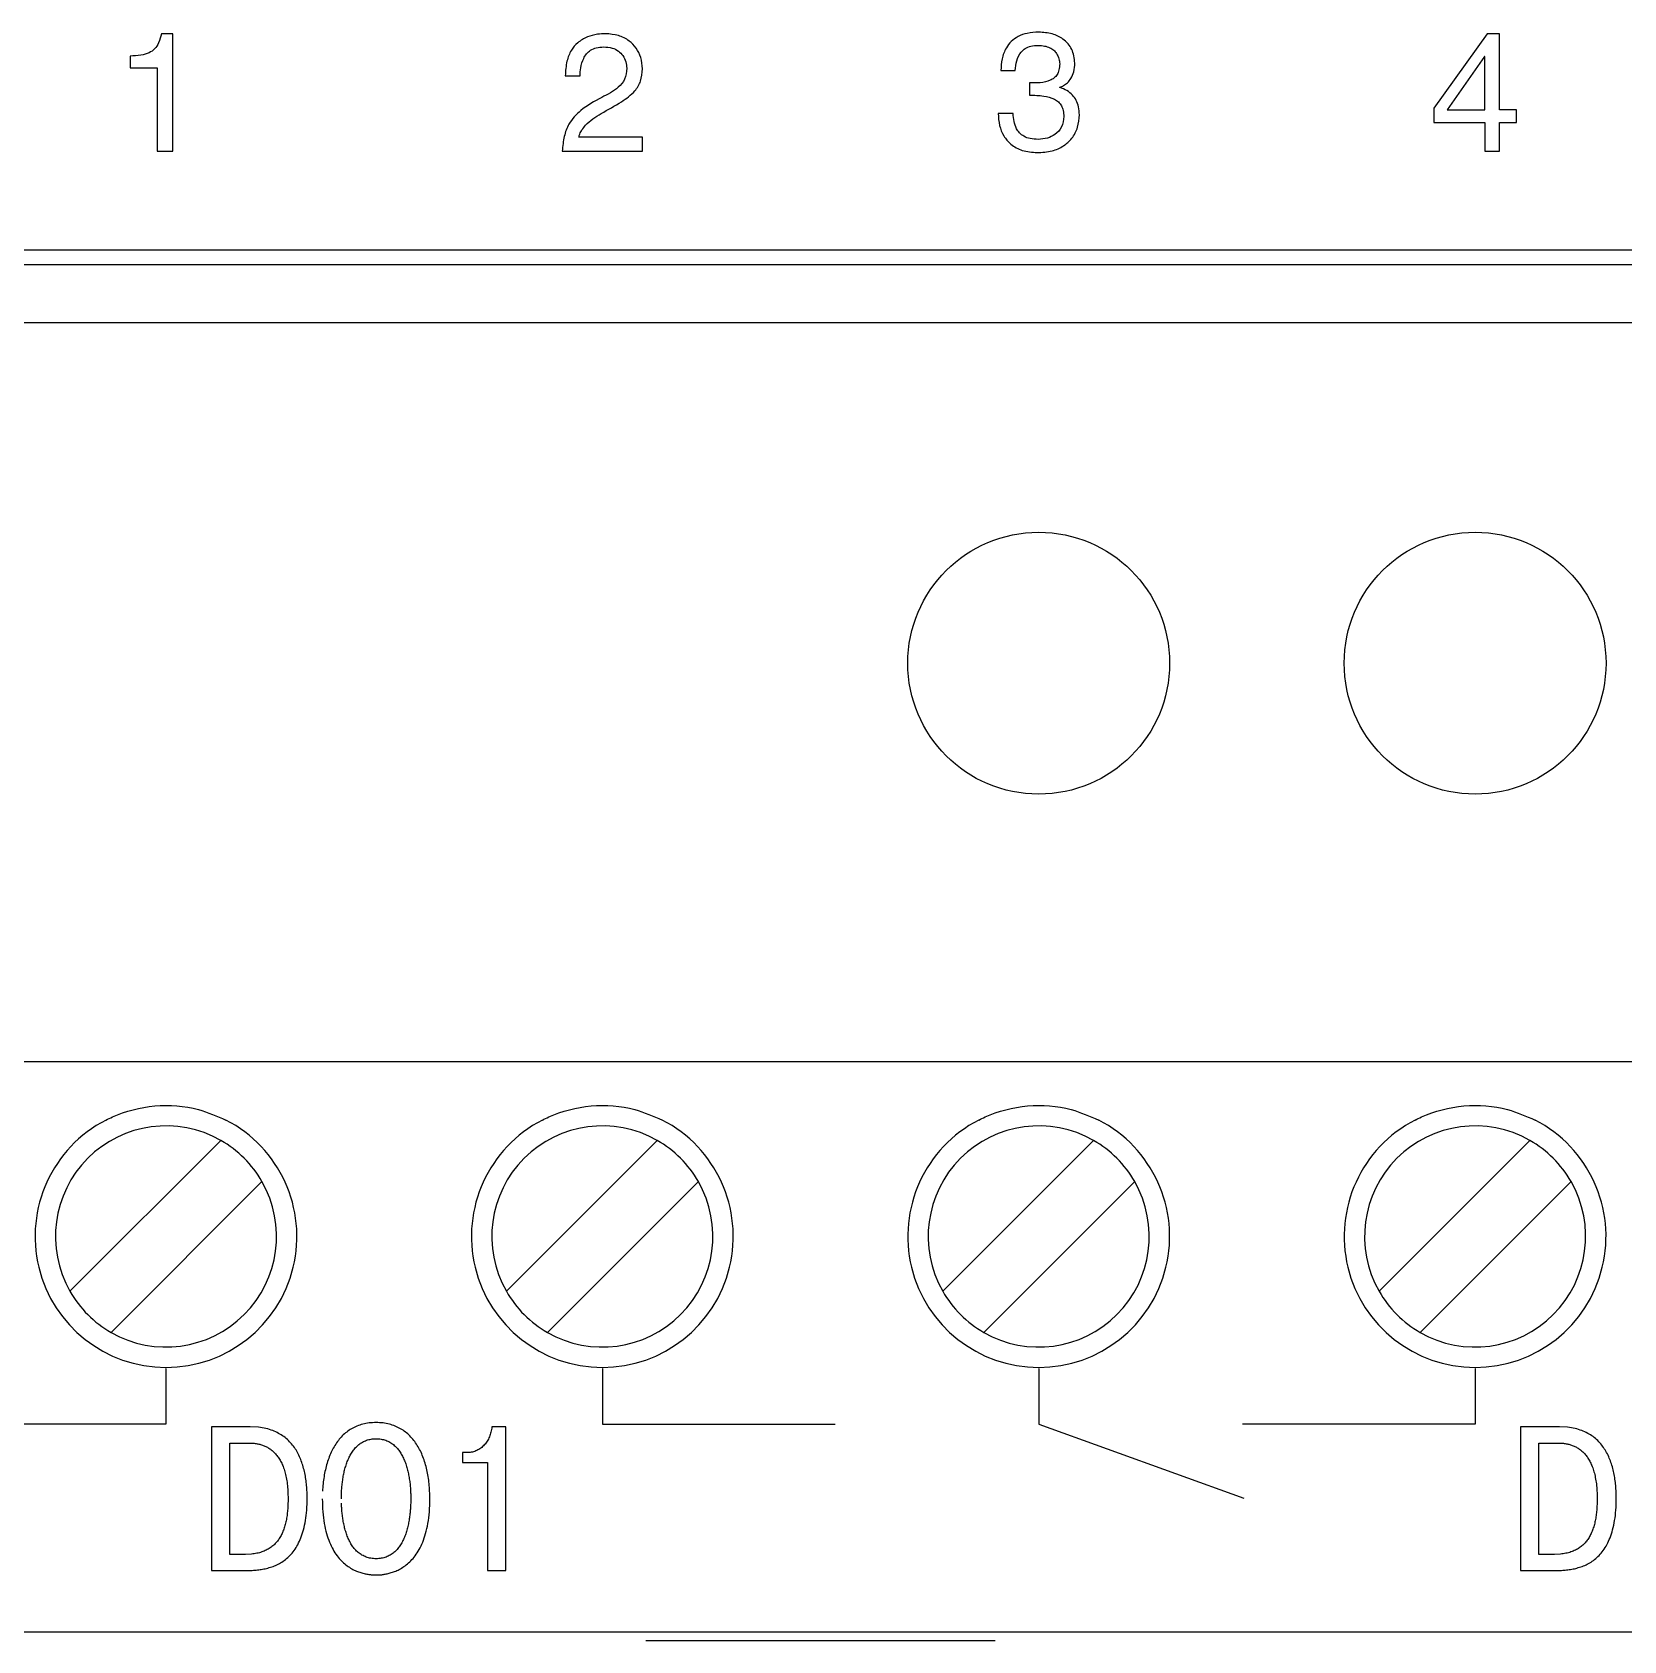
# Model space of a CAD drawing. Header units: millimetres. Extents: x 3520 to 8864, y 403 to 1747.
# Drawn here: x 7168.48 to 7195.84, y 1162.3 to 1189.94 of the extents above; entities that cross this region are included whole.
import ezdxf
from ezdxf.lldxf.tags import DXFTag

# ---------------------------------------------------------------- set-up
doc = ezdxf.new("R2010")
doc.units = ezdxf.units.MM
tags = doc.linetypes.add('New Line1', pattern=[0.8, 0.5, -0.3]).pattern_tags.tags
tags[6:7] = [DXFTag(74, 4), DXFTag(75, 0), DXFTag(340, '0'), DXFTag(46, 1.0), DXFTag(50, 0.0), DXFTag(44, 0.0), DXFTag(45, 0.0)]
tags[4:5] = [DXFTag(74, 4), DXFTag(75, 0), DXFTag(340, '0'), DXFTag(46, 1.0), DXFTag(50, 0.0), DXFTag(44, 0.0), DXFTag(45, 0.0)]

msp = doc.modelspace()

# ---------------------------------------------------------------- linework, layer by layer
for p, q in [((7170.903, 1189.918, 1518.358), (7170.707, 1189.918, 1518.358)), ((7170.903, 1187.902, 1518.358), (7170.903, 1189.918, 1518.358)), ((7193.494, 1189.918, 1518.358), (7192.573, 1188.639, 1518.358)), ((7193.701, 1189.918, 1518.358), (7193.494, 1189.918, 1518.358)), ((7193.701, 1188.611, 1518.358), (7193.701, 1189.918, 1518.358)), ((7170.166, 1189.533, 1518.358), (7170.166, 1189.331, 1518.358)), ((7193.446, 1189.524, 1518.358), (7192.802, 1188.611, 1518.358)), ((7193.451, 1189.524, 1518.358), (7193.446, 1189.524, 1518.358)), ((7193.451, 1188.611, 1518.358), (7193.451, 1189.524, 1518.358)), ((7170.166, 1189.331, 1518.358), (7170.633, 1189.331, 1518.358)), ((7170.633, 1189.331, 1518.358), (7170.633, 1187.902, 1518.358)), ((7177.647, 1189.195, 1518.358), (7177.9, 1189.195, 1518.358)), ((7185.135, 1189.285, 1518.358), (7185.381, 1189.285, 1518.358)), ((7185.628, 1189.072, 1518.358), (7185.628, 1188.862, 1518.358)), ((7186.147, 1188.992, 1518.358), (7186.147, 1188.998, 1518.358)), ((7192.573, 1188.639, 1518.358), (7192.573, 1188.393, 1518.358)), ((7192.802, 1188.611, 1518.358), (7193.451, 1188.611, 1518.358)), ((7193.996, 1188.611, 1518.358), (7193.701, 1188.611, 1518.358)), ((7193.996, 1188.393, 1518.358), (7193.996, 1188.611, 1518.358)), ((7185.344, 1188.547, 1518.358), (7185.087, 1188.547, 1518.358)), ((7192.573, 1188.393, 1518.358), (7193.451, 1188.393, 1518.358)), ((7193.451, 1188.393, 1518.358), (7193.451, 1187.902, 1518.358)), ((7193.701, 1187.902, 1518.358), (7193.701, 1188.393, 1518.358)), ((7193.701, 1188.393, 1518.358), (7193.996, 1188.393, 1518.358)), ((7178.972, 1188.14, 1518.358), (7177.88, 1188.14, 1518.358)), ((7178.972, 1187.902, 1518.358), (7178.972, 1188.14, 1518.358)), ((7170.633, 1187.902, 1518.358), (7170.903, 1187.902, 1518.358)), ((7177.596, 1187.902, 1518.358), (7178.972, 1187.902, 1518.358)), ((7193.451, 1187.902, 1518.358), (7193.701, 1187.902, 1518.358)), ((7165.934, 1186.203, 1518.358), (7230.634, 1186.203, 1518.358)), ((7130.534, 1185.952, 1518.358), (7233.534, 1185.952, 1518.358)), ((7234.534, 1184.952, 1518.358), (7129.534, 1184.952, 1518.358)), ((7234.534, 1172.252, 1518.358), (7147.034, 1172.252, 1518.358)), ((7171.727, 1170.902, 1518.358), (7169.134, 1168.31, 1518.358)), ((7179.227, 1170.902, 1518.358), (7176.634, 1168.31, 1518.358)), ((7186.727, 1170.902, 1518.358), (7184.134, 1168.31, 1518.358)), ((7194.227, 1170.902, 1518.358), (7191.634, 1168.31, 1518.358)), ((7169.841, 1167.602, 1518.358), (7172.434, 1170.195, 1518.358)), ((7177.341, 1167.602, 1518.358), (7179.934, 1170.195, 1518.358)), ((7184.841, 1167.602, 1518.358), (7187.434, 1170.195, 1518.358)), ((7192.341, 1167.602, 1518.358), (7194.934, 1170.195, 1518.358)), ((7170.784, 1166.982, 1518.358), (7170.784, 1166.024, 1518.358)), ((7178.284, 1166.982, 1518.358), (7178.284, 1166.024, 1518.358)), ((7185.784, 1166.982, 1518.358), (7185.784, 1166.024, 1518.358)), ((7193.284, 1166.982, 1518.358), (7193.284, 1166.024, 1518.358)), ((7170.784, 1166.024, 1518.358), (7166.784, 1166.024, 1518.358)), ((7171.566, 1165.98, 1518.358), (7171.566, 1163.51, 1518.358)), ((7172.233, 1165.98, 1518.358), (7171.566, 1165.98, 1518.358)), ((7172.375, 1165.973, 1518.358), (7172.233, 1165.98, 1518.358)), ((7176.625, 1165.98, 1518.358), (7176.385, 1165.98, 1518.358)), ((7176.625, 1163.51, 1518.358), (7176.625, 1165.98, 1518.358)), ((7178.284, 1166.024, 1518.358), (7182.284, 1166.024, 1518.358)), ((7185.784, 1166.024, 1518.358), (7189.312, 1164.753, 1518.358)), ((7193.284, 1166.024, 1518.358), (7189.284, 1166.024, 1518.358)), ((7194.733, 1165.98, 1518.358), (7194.066, 1165.98, 1518.358)), ((7194.066, 1165.98, 1518.358), (7194.066, 1163.51, 1518.358)), ((7194.875, 1165.973, 1518.358), (7194.733, 1165.98, 1518.358)), ((7171.88, 1163.789, 1518.358), (7171.88, 1165.701, 1518.358)), ((7171.88, 1165.701, 1518.358), (7172.222, 1165.701, 1518.358)), ((7194.38, 1163.789, 1518.358), (7194.38, 1165.701, 1518.358)), ((7194.38, 1165.701, 1518.358), (7194.722, 1165.701, 1518.358)), ((7175.88, 1165.539, 1518.358), (7175.88, 1165.366, 1518.358)), ((7175.968, 1165.539, 1518.358), (7175.88, 1165.539, 1518.358)), ((7175.88, 1165.366, 1518.358), (7176.311, 1165.366, 1518.358)), ((7176.011, 1165.541, 1518.358), (7175.968, 1165.539, 1518.358)), ((7176.311, 1165.366, 1518.358), (7176.311, 1163.51, 1518.358)), ((7172.148, 1163.789, 1518.358), (7171.88, 1163.789, 1518.358)), ((7172.252, 1163.794, 1518.358), (7172.148, 1163.789, 1518.358)), ((7194.648, 1163.789, 1518.358), (7194.38, 1163.789, 1518.358)), ((7194.752, 1163.794, 1518.358), (7194.648, 1163.789, 1518.358)), ((7171.566, 1163.51, 1518.358), (7172.141, 1163.51, 1518.358)), ((7176.311, 1163.51, 1518.358), (7176.625, 1163.51, 1518.358)), ((7194.066, 1163.51, 1518.358), (7194.641, 1163.51, 1518.358)), ((7234.534, 1162.452, 1518.358), (7129.534, 1162.452, 1518.358))]:
    msp.add_line(p, q)
at = {"linetype": 'New Line1', "lineweight": 25, "ltscale": 5}
msp.add_line((7185.034, 1162.304, 1518.358), (7179.034, 1162.304, 1518.358), dxfattribs=at)
for centre in [(7185.784, 1179.102, 1518.358), (7193.284, 1179.102, 1518.358)]:
    msp.add_circle(centre, 2.25)
for centre, radius, start, end in [((7170.784, 1169.252, 1518.358), 2.25, 117.266, 62.734), ((7170.784, 1169.252, 1518.358), 1.9, 60.2575, 209.7425), ((7178.284, 1169.252, 1518.358), 2.25, 117.266, 62.734), ((7178.284, 1169.252, 1518.358), 1.9, 60.2575, 209.7425), ((7185.784, 1169.252, 1518.358), 2.25, 117.266, 62.734), ((7185.784, 1169.252, 1518.358), 1.9, 60.2575, 209.7425), ((7193.284, 1169.252, 1518.358), 2.25, 117.266, 62.734), ((7193.284, 1169.252, 1518.358), 1.9, 60.2575, 209.7425), ((7170.784, 1169.252, 1518.358), 1.9, 29.7425, 60.2575), ((7178.284, 1169.252, 1518.358), 1.9, 29.7425, 60.2575), ((7185.784, 1169.252, 1518.358), 1.9, 29.7425, 60.2575), ((7193.284, 1169.252, 1518.358), 1.9, 29.7425, 60.2575), ((7170.784, 1169.252, 1518.358), 1.9, 240.2575, 29.7425), ((7178.284, 1169.252, 1518.358), 1.9, 240.2575, 29.7425), ((7185.784, 1169.252, 1518.358), 1.9, 240.2575, 29.7425), ((7193.284, 1169.252, 1518.358), 1.9, 240.2575, 29.7425), ((7170.784, 1169.252, 1518.358), 1.9, 209.7425, 240.2575), ((7178.284, 1169.252, 1518.358), 1.9, 209.7425, 240.2575), ((7185.784, 1169.252, 1518.358), 1.9, 209.7425, 240.2575), ((7193.284, 1169.252, 1518.358), 1.9, 209.7425, 240.2575)]:
    msp.add_arc(centre, radius, start, end)
for points, knots in [([(7185.784, 1189.945, 1518.358), (7185.717, 1189.941, 1518.358), (7185.595, 1189.936, 1518.358), (7185.432, 1189.878, 1518.358), (7185.309, 1189.791, 1518.358), (7185.209, 1189.661, 1518.358), (7185.145, 1189.488, 1518.358), (7185.138, 1189.352, 1518.358), (7185.135, 1189.285, 1518.358)], [0, 0, 0, 0, 0.190292, 0.347545, 0.484758, 0.612781, 0.80882, 1, 1, 1, 1]), ([(7186.405, 1189.415, 1518.358), (7186.395, 1189.496, 1518.358), (7186.376, 1189.657, 1518.358), (7186.216, 1189.833, 1518.358), (7186.009, 1189.93, 1518.358), (7185.863, 1189.939, 1518.358), (7185.784, 1189.945, 1518.358)], [0, 0, 0, 0, 0.263856, 0.520303, 0.742307, 1, 1, 1, 1]), ([(7170.707, 1189.918, 1518.358), (7170.692, 1189.865, 1518.358), (7170.667, 1189.772, 1518.358), (7170.596, 1189.655, 1518.358), (7170.488, 1189.579, 1518.358), (7170.341, 1189.545, 1518.358), (7170.229, 1189.537, 1518.358), (7170.166, 1189.533, 1518.358)], [0, 0, 0, 0, 0.223093, 0.392626, 0.543094, 0.742895, 1, 1, 1, 1]), ([(7178.342, 1189.918, 1518.358), (7178.294, 1189.916, 1518.358), (7178.187, 1189.912, 1518.358), (7178.019, 1189.868, 1518.358), (7177.861, 1189.776, 1518.358), (7177.738, 1189.629, 1518.358), (7177.66, 1189.432, 1518.358), (7177.652, 1189.28, 1518.358), (7177.647, 1189.195, 1518.358)], [0, 0, 0, 0, 0.127107, 0.281281, 0.451577, 0.600858, 0.777309, 1, 1, 1, 1]), ([(7177.9, 1189.195, 1518.358), (7177.903, 1189.241, 1518.358), (7177.91, 1189.343, 1518.358), (7177.946, 1189.473, 1518.358), (7178.01, 1189.575, 1518.358), (7178.083, 1189.64, 1518.358), (7178.185, 1189.684, 1518.358), (7178.263, 1189.689, 1518.358), (7178.306, 1189.691, 1518.358)], [0, 0, 0, 0, 0.188814, 0.425259, 0.549507, 0.679395, 0.824543, 1, 1, 1, 1]), ([(7178.306, 1189.691, 1518.358), (7178.355, 1189.688, 1518.358), (7178.445, 1189.682, 1518.358), (7178.56, 1189.627, 1518.358), (7178.643, 1189.543, 1518.358), (7178.693, 1189.439, 1518.358), (7178.7, 1189.362, 1518.358), (7178.703, 1189.325, 1518.358)], [0, 0, 0, 0, 0.242566, 0.442362, 0.619776, 0.815682, 1, 1, 1, 1]), ([(7178.972, 1189.314, 1518.358), (7178.967, 1189.38, 1518.358), (7178.958, 1189.506, 1518.358), (7178.874, 1189.674, 1518.358), (7178.742, 1189.808, 1518.358), (7178.559, 1189.901, 1518.358), (7178.416, 1189.912, 1518.358), (7178.342, 1189.918, 1518.358)], [0, 0, 0, 0, 0.201883, 0.385034, 0.561686, 0.773852, 1, 1, 1, 1]), ([(7185.381, 1189.285, 1518.358), (7185.387, 1189.341, 1518.358), (7185.397, 1189.454, 1518.358), (7185.461, 1189.59, 1518.358), (7185.554, 1189.67, 1518.358), (7185.654, 1189.712, 1518.358), (7185.73, 1189.716, 1518.358), (7185.772, 1189.718, 1518.358)], [0, 0, 0, 0, 0.258221, 0.515467, 0.65484, 0.810837, 1, 1, 1, 1]), ([(7185.772, 1189.718, 1518.358), (7185.81, 1189.716, 1518.358), (7185.88, 1189.713, 1518.358), (7185.972, 1189.683, 1518.358), (7186.042, 1189.638, 1518.358), (7186.098, 1189.574, 1518.358), (7186.136, 1189.493, 1518.358), (7186.142, 1189.43, 1518.358), (7186.144, 1189.401, 1518.358)], [0, 0, 0, 0, 0.207222, 0.377829, 0.523751, 0.654458, 0.839927, 1, 1, 1, 1]), ([(7186.144, 1189.401, 1518.358), (7186.142, 1189.365, 1518.358), (7186.139, 1189.301, 1518.358), (7186.105, 1189.216, 1518.358), (7186.051, 1189.154, 1518.358), (7185.9, 1189.068, 1518.358), (7185.75, 1189.07, 1518.358), (7185.628, 1189.072, 1518.358)], [0, 0, 0, 0, 0.1502687, 0.2731589, 0.3833169, 0.4932705, 1, 1, 1, 1]), ([(7186.147, 1188.998, 1518.358), (7186.169, 1189.007, 1518.358), (7186.216, 1189.025, 1518.358), (7186.282, 1189.076, 1518.358), (7186.345, 1189.155, 1518.358), (7186.396, 1189.27, 1518.358), (7186.402, 1189.364, 1518.358), (7186.405, 1189.415, 1518.358)], [0, 0, 0, 0, 0.135284, 0.291356, 0.467863, 0.708324, 1, 1, 1, 1]), ([(7178.263, 1188.548, 1518.358), (7178.381, 1188.613, 1518.358), (7178.586, 1188.724, 1518.358), (7178.83, 1188.901, 1518.358), (7178.958, 1189.106, 1518.358), (7178.967, 1189.243, 1518.358), (7178.972, 1189.314, 1518.358)], [0, 0, 0, 0, 0.365868, 0.632985, 0.808648, 1, 1, 1, 1]), ([(7178.703, 1189.325, 1518.358), (7178.696, 1189.26, 1518.358), (7178.685, 1189.136, 1518.358), (7178.526, 1188.951, 1518.358), (7178.374, 1188.874, 1518.358), (7178.274, 1188.824, 1518.358)], [0, 0, 0, 0, 0.2723401, 0.5222291, 1, 1, 1, 1]), ([(7185.628, 1188.862, 1518.358), (7185.709, 1188.861, 1518.358), (7185.854, 1188.858, 1518.358), (7186.026, 1188.817, 1518.358), (7186.126, 1188.75, 1518.358), (7186.179, 1188.681, 1518.358), (7186.21, 1188.593, 1518.358), (7186.213, 1188.528, 1518.358), (7186.215, 1188.493, 1518.358)], [0, 0, 0, 0, 0.30565, 0.548332, 0.652911, 0.755654, 0.867649, 1, 1, 1, 1]), ([(7186.482, 1188.524, 1518.358), (7186.479, 1188.57, 1518.358), (7186.475, 1188.656, 1518.358), (7186.434, 1188.773, 1518.358), (7186.366, 1188.87, 1518.358), (7186.268, 1188.947, 1518.358), (7186.188, 1188.977, 1518.358), (7186.147, 1188.992, 1518.358)], [0, 0, 0, 0, 0.222253, 0.413258, 0.587659, 0.789283, 1, 1, 1, 1]), ([(7178.274, 1188.824, 1518.358), (7178.149, 1188.756, 1518.358), (7177.933, 1188.638, 1518.358), (7177.709, 1188.398, 1518.358), (7177.617, 1188.147, 1518.358), (7177.603, 1187.987, 1518.358), (7177.596, 1187.902, 1518.358)], [0, 0, 0, 0, 0.3498872, 0.6051245, 0.790512, 1, 1, 1, 1]), ([(7177.88, 1188.14, 1518.358), (7177.885, 1188.159, 1518.358), (7177.896, 1188.203, 1518.358), (7177.936, 1188.272, 1518.358), (7178.042, 1188.409, 1518.358), (7178.167, 1188.488, 1518.358), (7178.263, 1188.548, 1518.358)], [0, 0, 0, 0, 0.098441, 0.23739, 0.416032, 1, 1, 1, 1]), ([(7185.087, 1188.547, 1518.358), (7185.091, 1188.477, 1518.358), (7185.099, 1188.343, 1518.358), (7185.175, 1188.158, 1518.358), (7185.306, 1188.004, 1518.358), (7185.509, 1187.893, 1518.358), (7185.671, 1187.882, 1518.358), (7185.758, 1187.875, 1518.358)], [0, 0, 0, 0, 0.196276, 0.375316, 0.547078, 0.75782, 1, 1, 1, 1]), ([(7185.775, 1188.102, 1518.358), (7185.728, 1188.104, 1518.358), (7185.644, 1188.108, 1518.358), (7185.533, 1188.148, 1518.358), (7185.453, 1188.208, 1518.358), (7185.364, 1188.334, 1518.358), (7185.353, 1188.456, 1518.358), (7185.344, 1188.547, 1518.358)], [0, 0, 0, 0, 0.197832, 0.356831, 0.492994, 0.619634, 1, 1, 1, 1]), ([(7185.758, 1187.875, 1518.358), (7185.845, 1187.88, 1518.358), (7186.003, 1187.89, 1518.358), (7186.211, 1187.979, 1518.358), (7186.366, 1188.12, 1518.358), (7186.464, 1188.309, 1518.358), (7186.476, 1188.452, 1518.358), (7186.482, 1188.524, 1518.358)], [0, 0, 0, 0, 0.2364731, 0.4330296, 0.6075549, 0.8034782, 1, 1, 1, 1]), ([(7186.215, 1188.493, 1518.358), (7186.207, 1188.432, 1518.358), (7186.193, 1188.313, 1518.358), (7186.076, 1188.184, 1518.358), (7185.93, 1188.113, 1518.358), (7185.829, 1188.106, 1518.358), (7185.775, 1188.102, 1518.358)], [0, 0, 0, 0, 0.2756553, 0.5374115, 0.7564141, 1, 1, 1, 1]), ([(7169.753, 1171.252, 1518.358), (7169.79, 1171.27, 1518.358), (7170.051, 1171.399, 1518.358), (7170.587, 1171.534, 1518.358), (7171.273, 1171.487, 1518.358), (7171.659, 1171.319, 1518.358), (7171.815, 1171.252, 1518.358)], [0, 0, 0, 0, 0.057006, 0.409795, 0.762845, 1, 1, 1, 1]), ([(7177.253, 1171.252, 1518.358), (7177.29, 1171.27, 1518.358), (7177.551, 1171.399, 1518.358), (7178.087, 1171.534, 1518.358), (7178.773, 1171.487, 1518.358), (7179.159, 1171.319, 1518.358), (7179.315, 1171.252, 1518.358)], [0, 0, 0, 0, 0.057003, 0.409793, 0.762845, 1, 1, 1, 1]), ([(7184.753, 1171.252, 1518.358), (7184.79, 1171.27, 1518.358), (7185.051, 1171.399, 1518.358), (7185.587, 1171.534, 1518.358), (7186.273, 1171.487, 1518.358), (7186.659, 1171.319, 1518.358), (7186.815, 1171.252, 1518.358)], [0, 0, 0, 0, 0.057003, 0.409794, 0.762846, 1, 1, 1, 1]), ([(7192.253, 1171.252, 1518.358), (7192.29, 1171.27, 1518.358), (7192.551, 1171.399, 1518.358), (7193.087, 1171.534, 1518.358), (7193.773, 1171.487, 1518.358), (7194.159, 1171.319, 1518.358), (7194.315, 1171.252, 1518.358)], [0, 0, 0, 0, 0.057003, 0.409794, 0.762844, 1, 1, 1, 1])]:
    msp.add_open_spline(points, degree=3, knots=knots)
for points in [[(7172.141, 1163.51, 1518.358), (7172.224, 1163.512, 1518.358), (7172.311, 1163.517, 1518.358), (7172.4, 1163.527, 1518.358), (7172.49, 1163.543, 1518.358), (7172.58, 1163.568, 1518.358), (7172.668, 1163.601, 1518.358), (7172.755, 1163.645, 1518.358), (7172.837, 1163.701, 1518.358), (7172.914, 1163.771, 1518.358), (7172.985, 1163.856, 1518.358), (7173.049, 1163.956, 1518.358), (7173.103, 1164.075, 1518.358), (7173.148, 1164.212, 1518.358), (7173.182, 1164.37, 1518.358), (7173.203, 1164.55, 1518.358), (7173.21, 1164.752, 1518.358), (7173.208, 1164.862, 1518.358), (7173.201, 1164.971, 1518.358), (7173.188, 1165.081, 1518.358), (7173.169, 1165.188, 1518.358), (7173.143, 1165.294, 1518.358), (7173.11, 1165.395, 1518.358), (7173.069, 1165.492, 1518.358), (7173.019, 1165.583, 1518.358), (7172.96, 1165.668, 1518.358), (7172.891, 1165.744, 1518.358), (7172.811, 1165.812, 1518.358), (7172.72, 1165.869, 1518.358), (7172.618, 1165.916, 1518.358), (7172.503, 1165.951, 1518.358), (7172.375, 1165.973, 1518.358)], [(7173.471, 1164.745, 1518.358), (7173.48, 1164.519, 1518.358), (7173.505, 1164.32, 1518.358), (7173.544, 1164.148, 1518.358), (7173.595, 1163.999, 1518.358), (7173.656, 1163.872, 1518.358), (7173.724, 1163.766, 1518.358), (7173.799, 1163.679, 1518.358), (7173.878, 1163.609, 1518.358), (7173.958, 1163.554, 1518.358), (7174.038, 1163.511, 1518.358), (7174.115, 1163.481, 1518.358), (7174.188, 1163.46, 1518.358), (7174.255, 1163.447, 1518.358), (7174.313, 1163.439, 1518.358), (7174.36, 1163.436, 1518.358), (7174.395, 1163.436, 1518.358), (7174.43, 1163.436, 1518.358), (7174.477, 1163.439, 1518.358), (7174.536, 1163.447, 1518.358), (7174.602, 1163.46, 1518.358), (7174.675, 1163.481, 1518.358), (7174.753, 1163.511, 1518.358), (7174.833, 1163.554, 1518.358), (7174.913, 1163.609, 1518.358), (7174.991, 1163.679, 1518.358), (7175.066, 1163.766, 1518.358), (7175.135, 1163.872, 1518.358), (7175.196, 1163.999, 1518.358), (7175.247, 1164.148, 1518.358), (7175.286, 1164.32, 1518.358), (7175.311, 1164.519, 1518.358), (7175.319, 1164.745, 1518.358), (7175.316, 1164.875, 1518.358), (7175.307, 1165.002, 1518.358), (7175.29, 1165.126, 1518.358), (7175.267, 1165.244, 1518.358), (7175.237, 1165.358, 1518.358), (7175.2, 1165.466, 1518.358), (7175.156, 1165.568, 1518.358), (7175.103, 1165.662, 1518.358), (7175.044, 1165.747, 1518.358), (7174.976, 1165.824, 1518.358), (7174.9, 1165.891, 1518.358), (7174.816, 1165.948, 1518.358), (7174.724, 1165.993, 1518.358), (7174.623, 1166.026, 1518.358), (7174.514, 1166.047, 1518.358), (7174.395, 1166.054, 1518.358), (7174.277, 1166.047, 1518.358), (7174.167, 1166.026, 1518.358), (7174.066, 1165.993, 1518.358), (7173.974, 1165.948, 1518.358), (7173.89, 1165.891, 1518.358), (7173.814, 1165.824, 1518.358), (7173.747, 1165.747, 1518.358), (7173.687, 1165.662, 1518.358), (7173.635, 1165.568, 1518.358), (7173.591, 1165.466, 1518.358), (7173.553, 1165.358, 1518.358), (7173.523, 1165.244, 1518.358), (7173.5, 1165.126, 1518.358), (7173.484, 1165.002, 1518.358), (7173.474, 1164.875, 1518.358)], [(7176.385, 1165.98, 1518.358), (7176.379, 1165.936, 1518.358), (7176.37, 1165.892, 1518.358), (7176.358, 1165.85, 1518.358), (7176.343, 1165.81, 1518.358), (7176.325, 1165.771, 1518.358), (7176.304, 1165.735, 1518.358), (7176.281, 1165.701, 1518.358), (7176.255, 1165.67, 1518.358), (7176.226, 1165.641, 1518.358), (7176.195, 1165.615, 1518.358), (7176.162, 1165.593, 1518.358), (7176.127, 1165.574, 1518.358), (7176.09, 1165.559, 1518.358), (7176.051, 1165.548, 1518.358), (7176.011, 1165.541, 1518.358)], [(7194.641, 1163.51, 1518.358), (7194.724, 1163.512, 1518.358), (7194.811, 1163.517, 1518.358), (7194.9, 1163.527, 1518.358), (7194.99, 1163.543, 1518.358), (7195.08, 1163.568, 1518.358), (7195.168, 1163.601, 1518.358), (7195.255, 1163.645, 1518.358), (7195.337, 1163.701, 1518.358), (7195.414, 1163.771, 1518.358), (7195.485, 1163.856, 1518.358), (7195.549, 1163.956, 1518.358), (7195.603, 1164.075, 1518.358), (7195.648, 1164.212, 1518.358), (7195.682, 1164.37, 1518.358), (7195.703, 1164.55, 1518.358), (7195.71, 1164.752, 1518.358), (7195.708, 1164.862, 1518.358), (7195.701, 1164.971, 1518.358), (7195.688, 1165.081, 1518.358), (7195.669, 1165.188, 1518.358), (7195.643, 1165.294, 1518.358), (7195.61, 1165.395, 1518.358), (7195.569, 1165.492, 1518.358), (7195.519, 1165.583, 1518.358), (7195.46, 1165.668, 1518.358), (7195.391, 1165.744, 1518.358), (7195.311, 1165.812, 1518.358), (7195.22, 1165.869, 1518.358), (7195.118, 1165.916, 1518.358), (7195.003, 1165.951, 1518.358), (7194.875, 1165.973, 1518.358)], [(7172.222, 1165.701, 1518.358), (7172.286, 1165.699, 1518.358), (7172.349, 1165.691, 1518.358), (7172.41, 1165.677, 1518.358), (7172.47, 1165.657, 1518.358), (7172.527, 1165.63, 1518.358), (7172.581, 1165.595, 1518.358), (7172.633, 1165.553, 1518.358), (7172.68, 1165.502, 1518.358), (7172.724, 1165.443, 1518.358), (7172.763, 1165.375, 1518.358), (7172.798, 1165.297, 1518.358), (7172.827, 1165.209, 1518.358), (7172.85, 1165.11, 1518.358), (7172.868, 1165, 1518.358), (7172.878, 1164.879, 1518.358), (7172.882, 1164.745, 1518.358), (7172.88, 1164.645, 1518.358), (7172.874, 1164.548, 1518.358), (7172.864, 1164.455, 1518.358), (7172.849, 1164.367, 1518.358), (7172.828, 1164.283, 1518.358), (7172.802, 1164.204, 1518.358), (7172.77, 1164.131, 1518.358), (7172.732, 1164.063, 1518.358), (7172.687, 1164.003, 1518.358), (7172.635, 1163.949, 1518.358), (7172.575, 1163.902, 1518.358), (7172.507, 1163.862, 1518.358), (7172.431, 1163.831, 1518.358), (7172.346, 1163.808, 1518.358), (7172.252, 1163.794, 1518.358)], [(7173.799, 1164.745, 1518.358), (7173.8, 1164.828, 1518.358), (7173.805, 1164.913, 1518.358), (7173.813, 1165, 1518.358), (7173.824, 1165.088, 1518.358), (7173.84, 1165.175, 1518.358), (7173.86, 1165.26, 1518.358), (7173.886, 1165.343, 1518.358), (7173.916, 1165.422, 1518.358), (7173.952, 1165.495, 1518.358), (7173.994, 1165.563, 1518.358), (7174.043, 1165.623, 1518.358), (7174.098, 1165.675, 1518.358), (7174.161, 1165.717, 1518.358), (7174.231, 1165.749, 1518.358), (7174.309, 1165.769, 1518.358), (7174.395, 1165.775, 1518.358), (7174.482, 1165.769, 1518.358), (7174.56, 1165.749, 1518.358), (7174.63, 1165.717, 1518.358), (7174.692, 1165.675, 1518.358), (7174.748, 1165.623, 1518.358), (7174.796, 1165.563, 1518.358), (7174.838, 1165.495, 1518.358), (7174.874, 1165.422, 1518.358), (7174.905, 1165.343, 1518.358), (7174.93, 1165.26, 1518.358), (7174.95, 1165.175, 1518.358), (7174.966, 1165.088, 1518.358), (7174.978, 1165, 1518.358), (7174.986, 1164.913, 1518.358), (7174.99, 1164.828, 1518.358), (7174.991, 1164.745, 1518.358), (7174.99, 1164.669, 1518.358), (7174.986, 1164.589, 1518.358), (7174.98, 1164.505, 1518.358), (7174.969, 1164.419, 1518.358), (7174.955, 1164.333, 1518.358), (7174.936, 1164.247, 1518.358), (7174.912, 1164.164, 1518.358), (7174.882, 1164.083, 1518.358), (7174.847, 1164.008, 1518.358), (7174.806, 1163.938, 1518.358), (7174.757, 1163.875, 1518.358), (7174.701, 1163.821, 1518.358), (7174.638, 1163.777, 1518.358), (7174.566, 1163.743, 1518.358), (7174.485, 1163.722, 1518.358), (7174.395, 1163.715, 1518.358), (7174.305, 1163.722, 1518.358), (7174.225, 1163.743, 1518.358), (7174.153, 1163.777, 1518.358), (7174.089, 1163.821, 1518.358), (7174.033, 1163.875, 1518.358), (7173.985, 1163.938, 1518.358), (7173.943, 1164.008, 1518.358), (7173.908, 1164.083, 1518.358), (7173.879, 1164.164, 1518.358), (7173.855, 1164.247, 1518.358), (7173.836, 1164.333, 1518.358), (7173.821, 1164.419, 1518.358), (7173.811, 1164.505, 1518.358), (7173.804, 1164.589, 1518.358), (7173.8, 1164.669, 1518.358)], [(7194.722, 1165.701, 1518.358), (7194.786, 1165.699, 1518.358), (7194.849, 1165.691, 1518.358), (7194.91, 1165.677, 1518.358), (7194.97, 1165.657, 1518.358), (7195.027, 1165.63, 1518.358), (7195.081, 1165.595, 1518.358), (7195.133, 1165.553, 1518.358), (7195.18, 1165.502, 1518.358), (7195.224, 1165.443, 1518.358), (7195.263, 1165.375, 1518.358), (7195.298, 1165.297, 1518.358), (7195.327, 1165.209, 1518.358), (7195.35, 1165.11, 1518.358), (7195.368, 1165, 1518.358), (7195.378, 1164.879, 1518.358), (7195.382, 1164.745, 1518.358), (7195.38, 1164.645, 1518.358), (7195.374, 1164.548, 1518.358), (7195.364, 1164.455, 1518.358), (7195.349, 1164.367, 1518.358), (7195.328, 1164.283, 1518.358), (7195.302, 1164.204, 1518.358), (7195.27, 1164.131, 1518.358), (7195.232, 1164.063, 1518.358), (7195.187, 1164.003, 1518.358), (7195.135, 1163.949, 1518.358), (7195.075, 1163.902, 1518.358), (7195.007, 1163.862, 1518.358), (7194.931, 1163.831, 1518.358), (7194.846, 1163.808, 1518.358), (7194.752, 1163.794, 1518.358)]]:
    msp.add_spline(points, degree=3)

doc.saveas('drawing.dxf')
